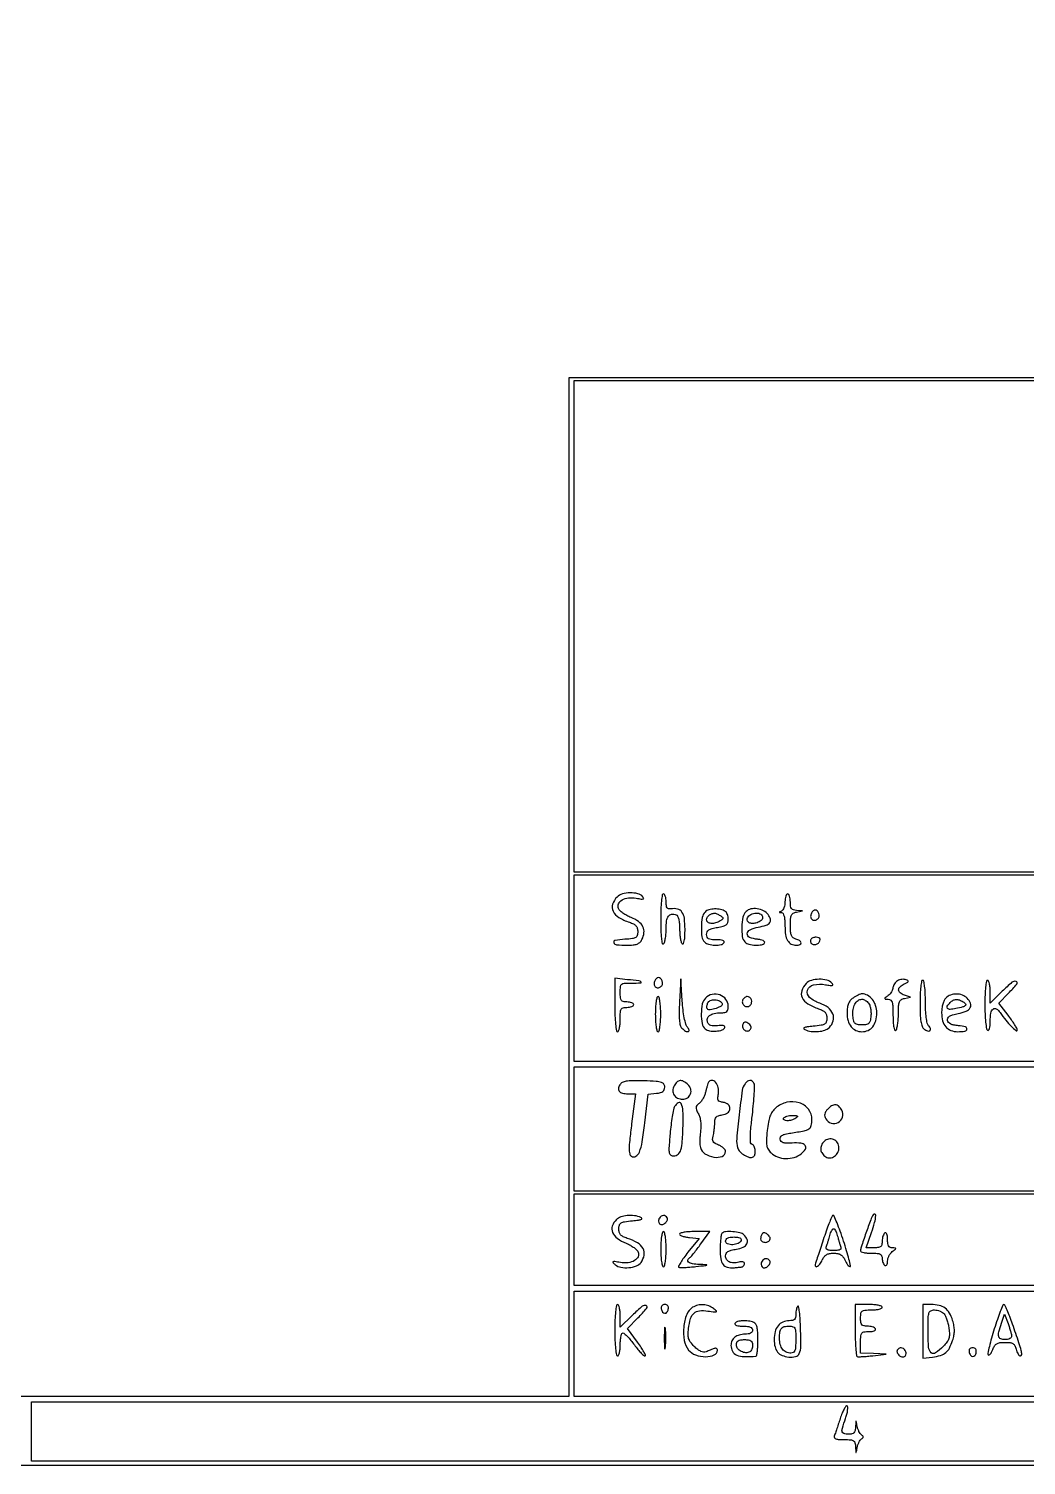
# Model space of a CAD drawing. Extents: x 117 to 3390, y 118 to 2363.
# Drawn here: x 1890 to 2259, y 118 to 649 of the extents above; entities that cross this region are included whole.
import ezdxf

# ---------------------------------------------------------------- set-up
doc = ezdxf.new("R2010")
doc.units = 0

msp = doc.modelspace()

# ---------------------------------------------------------------- linework, layer by layer
for points in [[(117.463346, 2361.750305, 0.090812), (117.267992, 2360.684755), (117.20352, 2031.426652, 0.000066), (117.180761, 1669.125388, 0.00004), (117.244614, 1239), (117.5, 117.5), (1754, 117.5), (3390.5, 117.5), (3390.5, 1240), (3390.5, 2362.5), (1754.218732, 2362.750305, 0.000029), (901.86696, 2362.831312, 0.000162), (445.294791, 2362.700308, 0.000003), (118.547025, 2362.498846, 0.311453)], [(2107.819786, 327.819786, 0.119288), (2106.205917, 325.175318, 0.194267), (2106.395727, 322.589118, 0.142987), (2108.503867, 320.285247, 0.058325), (2112.401969, 318.501432, -0.036534), (2113.916845, 317.88637, -0.097238), (2114.840054, 317.180773, -0.116172), (2115.333958, 316.261539, -0.065527), (2115.5, 315, -0.065722), (2115.315311, 313.60099, -0.196728), (2114.741967, 312.848365, -0.104658), (2113.536613, 312.445258, -0.012556), (2110.725465, 312.194207, 0.023607), (2107.123609, 311.792149, 0.471204), (2106.631078, 310.954862, 0.292874), (2107.674503, 310.158312, 0.020555), (2111.523833, 310, 0.021596), (2113.783406, 310.097639, 0.069037), (2115.250997, 310.432337, 0.099167), (2116.267865, 311.069533, 0.08066), (2117.049847, 312.093141, 0.098496), (2117.803531, 314.573112, 0.140164), (2117.39393, 316.826181, 0.121372), (2115.775089, 318.748494, 0.063844), (2113.020493, 320.259815, -0.028743), (2111.43254, 320.991476, -0.031315), (2109.985738, 321.882192, -0.032982), (2108.858497, 322.794484, -0.115017), (2108.336914, 323.564401, -0.199007), (2108.383478, 325.322929, -0.158177), (2109.665822, 326.746915, -0.107716), (2112.034556, 327.503932, -0.067629), (2114.951422, 327.386235, 0.009639), (2116.754887, 327.102398, 0.094063), (2117.522361, 327.14138, 0.442296), (2117.682384, 327.434568, 0.105868), (2117.357853, 327.970856, 0.142819), (2115.485594, 329.072716, 0.066109), (2112.655617, 329.403016, 0.065473), (2109.794722, 328.980589, 0.127698)], [(2124, 319.440983, 0.007326), (2124.059624, 315.371656, 0.020523), (2124.25999, 312.527894, 0.025246), (2124.560583, 310.687047, 0.51808), (2125, 310.5, 0.186036), (2125.389714, 311.01333, 0.025027), (2125.70625, 312.356472, 0.026114), (2125.926979, 314.055572, 0.019245), (2126, 315.952028, -0.030967), (2126.189657, 319.011292, -0.123219), (2126.862863, 320.751967, -0.21223), (2128.039313, 321.454463, -0.114415), (2129.75, 321.269359, -0.205634), (2130.272267, 320.791295, -0.048052), (2130.663228, 319.642071, -0.03802), (2130.918369, 318.018563, -0.019971), (2131, 315.975684, 0.019152), (2131.073016, 314.070161, 0.026015), (2131.29375, 312.363421, 0.024883), (2131.610238, 311.01411, 0.186383), (2132, 310.5, 0.454743), (2132.419157, 310.629664, 0.058639), (2132.734148, 311.647722, 0.033495), (2132.938704, 313.403918, 0.012248), (2133, 315.905799, 0.031047), (2132.747843, 319.962781, 0.121412), (2131.856372, 322.29021, 0.187453), (2130.237252, 323.380781, 0.095724), (2127.75, 323.458626, -0.097962), (2126.915301, 323.488455, -0.190408), (2126.376081, 323.863191, -0.118593), (2126.081835, 324.66662, -0.028754), (2126, 326.088484, 0.03261), (2125.927183, 327.203779, 0.050153), (2125.70625, 328.144742, 0.064756), (2125.384016, 328.794851, 0.250366), (2125, 329, 0.368822), (2124.57584, 328.637858, 0.013298), (2124.276153, 326.360246, 0.017551), (2124.066156, 323.327667, 0.00851)], [(2170, 326.083333, -0.039935), (2169.907737, 324.930008, -0.047701), (2169.632812, 323.875274, -0.054536), (2169.230111, 323.060995, -0.156004), (2168.75, 322.662281, 0.009076), (2168.090194, 322.382013, 0.295955), (2168, 322.242982, 0.382689), (2168.096611, 322.135242, 0.011437), (2168.75, 322.078947, -0.249859), (2169.29022, 321.745676, -0.069494), (2169.680784, 320.794372, -0.044864), (2169.925268, 319.290319, -0.01787), (2170, 317.2, 0.03483), (2170.231101, 313.886497, 0.09751), (2170.989998, 311.69714, 0.144132), (2172.308342, 310.453046, 0.118079), (2174.2, 310, 0.088591), (2175.524659, 310.236563, 0.338195), (2175.945813, 310.900741, 0.245131), (2175.434748, 311.70176, 0.066681), (2174, 312.289749, -0.101123), (2172.997214, 312.783258, -0.134455), (2172.389422, 313.59181, -0.077342), (2172.081864, 314.948633, -0.017134), (2172, 317.336829, -0.015633), (2172.07875, 319.854925, -0.091135), (2172.398283, 321.136784, -0.160166), (2173.065442, 321.862043, -0.079966), (2174.25, 322.294267), (2176.5, 322.727636), (2174.25, 322.863818, -0.06412), (2173.119913, 323.079417, -0.159299), (2172.448849, 323.571298, -0.124032), (2172.099403, 324.457687, -0.032192), (2172, 326, 0.031626), (2171.927234, 327.149251, 0.048861), (2171.70625, 328.11875, 0.06271), (2171.384262, 328.790443, 0.254951), (2171, 329, 0.250638), (2170.61597, 328.794591, 0.064635), (2170.29375, 328.143229, 0.050076), (2170.072814, 327.200605, 0.032551)], [(2140.440452, 322.297595, 0.152249), (2139.404157, 320.322613, 0.039866), (2139.037868, 316.721013, 0.039562), (2139.244657, 313.123638, 0.163662), (2140.2, 311.2, 0.136805), (2141.699036, 310.354646, 0.053592), (2144.072911, 310.033486, 0.053676), (2146.360109, 310.216529, 0.21056), (2147.5, 311, 0.336396), (2147.461947, 311.397523, 0.125298), (2146.961697, 311.723169, 0.059005), (2145.966307, 311.93521, 0.023007), (2144.559017, 312, -0.021829), (2142.700539, 312.081175, -0.10593), (2141.697521, 312.389658, -0.17759), (2141.18053, 312.991341, -0.089821), (2141, 313.988182, -0.109233), (2141.220588, 314.985849, -0.13948), (2141.8334, 315.695393, -0.084053), (2142.994243, 316.204819, -0.021819), (2145, 316.615991, 0.020512), (2147.133922, 317.047631, 0.099149), (2148.248565, 317.570007, 0.157307), (2148.809167, 318.350579, 0.07785), (2149, 319.568791, 0.041814), (2148.92181, 320.502135, 0.04382), (2148.689467, 321.394391, 0.047976), (2148.348811, 322.121375, 0.121376), (2147.942866, 322.535311, 0.08857), (2146.150955, 323.244579, 0.058038), (2143.932446, 323.431977, 0.059847), (2141.837882, 323.112787, 0.12937)], [(2146, 320.984687, -0.02521), (2146.814678, 320.389057, -0.226004), (2147, 320, -0.226004), (2146.814678, 319.610943, -0.02521), (2146, 319.015313, -0.072185), (2144.339795, 318.240237, -0.093461), (2142.671906, 318.0623, -0.136123), (2141.470171, 318.501896, -0.241945), (2141, 319.416667, -0.126425), (2141.221076, 320.27703, -0.094071), (2141.8483, 321.03603, -0.080389), (2142.81199, 321.603462, -0.061359), (2144, 321.90574, -0.120625), (2144.281131, 321.873693, -0.019498), (2144.79375, 321.66143, -0.020554), (2145.389047, 321.357033, -0.016783)], [(2155.577019, 322.434162, 0.145768), (2154.460906, 320.371077, 0.043241), (2154.026945, 316.771387, 0.042876), (2154.21434, 313.181334, 0.163316), (2155.2, 311.2, 0.136675), (2156.678274, 310.365857, 0.051448), (2159.05243, 310.033078, 0.051161), (2161.344407, 310.18406, 0.215551), (2162.459967, 310.935226, 0.337926), (2162.42246, 311.316008, 0.096506), (2161.910322, 311.688194, 0.056283), (2160.98712, 311.997801, 0.028731), (2159.777174, 312.185226, -0.069805), (2156.890932, 312.878151, -0.328609), (2156.037887, 314.236342, -0.272661), (2157.056702, 315.704779, -0.059223), (2160.112356, 316.695558, 0.027766), (2163.058645, 317.450247, 0.150013), (2164.402701, 318.37784, 0.249384), (2164.62673, 319.608189, 0.080847), (2163.761338, 321.311712, 0.115257), (2162.071316, 322.76411, 0.086245), (2159.724062, 323.511756, 0.089706), (2157.349383, 323.410444, 0.141898)], [(2161.569098, 320.888197, -0.123544), (2161.725209, 320.397018, -0.099558), (2161.649564, 319.846576, -0.089711), (2161.35273, 319.320824, -0.078477), (2160.878115, 318.903509, -0.074974), (2159.26924, 318.194768, -0.092786), (2157.639976, 318.063768, -0.13168), (2156.457928, 318.51771, -0.240026), (2156, 319.416667, -0.212004), (2156.632764, 320.841935, -0.119775), (2158.325428, 321.759492, -0.118017), (2160.26962, 321.804954, -0.204182)], [(2179.650663, 321.532025, 0.143266), (2179.553254, 320.344037, 0.195237), (2180.143494, 319.45945, 0.200375), (2181.168899, 319.250251, 0.14887), (2182.2, 319.8, 0.156338), (2182.667452, 320.708441, 0.128355), (2182.568647, 321.800279, 0.133921), (2181.957095, 322.671891, 0.174932), (2181.047972, 323, 0.143622), (2180.687668, 322.894325, 0.059939), (2180.29349, 322.568782, 0.052535), (2179.927926, 322.093619, 0.046129)], [(2179.542705, 312.069098, 0.108373), (2179.401101, 311.665803, 0.099685), (2179.434921, 311.22714, 0.095498), (2179.639411, 310.820631, 0.090427), (2179.983688, 310.510081, 0.142343), (2180.922836, 310.249368, 0.116119), (2181.93936, 310.501581, 0.11951), (2182.715504, 311.171804, 0.156409), (2183, 312.059017, 0.280205), (2182.598328, 312.719488, 0.119333), (2181.552855, 312.975841, 0.09745), (2180.337303, 312.740337, 0.159216)], [(2121.650663, 296.532025, 0.143266), (2121.553254, 295.344037, 0.195237), (2122.143494, 294.45945, 0.200375), (2123.168899, 294.250251, 0.14887), (2124.2, 294.8, 0.156338), (2124.667452, 295.708441, 0.128355), (2124.568647, 296.800279, 0.133921), (2123.957095, 297.671891, 0.174932), (2123.047972, 298, 0.143622), (2122.687668, 297.894325, 0.059939), (2122.29349, 297.568782, 0.052535), (2121.927926, 297.093619, 0.046129)], [(2107, 287.877163, 0.008177), (2107.065865, 283.8499, 0.01705), (2107.275311, 280.719291, 0.012679), (2107.574039, 278.365824, 0.370473), (2108, 278, 0.31052), (2108.388512, 278.267028, 0.036969), (2108.70625, 279.321875, 0.033738), (2108.927717, 280.775243, 0.020945), (2109, 282.5, -0.012699), (2109.068074, 285.179887, -0.114574), (2109.388889, 286.3, -0.210352), (2110.093239, 286.834383, -0.058662), (2111.5, 287, 0.038131), (2112.457356, 287.073116, 0.057076), (2113.265625, 287.29375, 0.074992), (2113.817169, 287.617064, 0.226478), (2114, 288, 0.226478), (2113.817169, 288.382936, 0.074992), (2113.265625, 288.70625, 0.057076), (2112.457356, 288.926884, 0.038131), (2111.5, 289, -0.050766), (2110.13778, 289.138668, -0.189121), (2109.428571, 289.6, -0.13443), (2109.084309, 290.534425, -0.021436), (2109, 292.5, -0.023149), (2109.101339, 294.687687, -0.197395), (2109.547619, 295.54, -0.16168), (2110.513735, 295.923723, -0.014373), (2113.166667, 296, 0.006742), (2116.624089, 296.046621, 0.681933), (2116.743474, 296.37692, 0.150347), (2115.877716, 296.765807, 0.004179), (2111.75, 297.244108), (2107, 297.754326)], [(2130.961295, 289.067087, 0.008664), (2130.808975, 284.987425, 0.027002), (2130.902409, 282.240409, 0.039925), (2131.217939, 280.377674, 0.135683), (2131.821429, 279.317087, 0.051432), (2133.143959, 278.245462, 0.186679), (2134.183703, 278.02483, 0.466615), (2134.495298, 278.547473, 0.089949), (2133.872445, 279.648105, -0.107672), (2133.291134, 280.765047, -0.01795), (2132.737558, 283.135093, -0.018389), (2132.270652, 286.0886, -0.013406), (2131.961295, 289.398105), (2131.422591, 297.5)], [(2177.819786, 295.819786, 0.119288), (2176.205917, 293.175318, 0.194267), (2176.395727, 290.589118, 0.142987), (2178.503867, 288.285247, 0.058325), (2182.401969, 286.501432, -0.036534), (2183.916845, 285.88637, -0.097238), (2184.840054, 285.180773, -0.116172), (2185.333958, 284.261539, -0.065527), (2185.5, 283, -0.070497), (2185.301916, 281.602078, -0.189432), (2184.7, 280.82, -0.098371), (2183.431746, 280.365214, -0.012133), (2180.5, 280, 0.0091), (2178.224474, 279.730537, 0.060003), (2177.117283, 279.440818, 0.415777), (2176.974633, 279.109838, 0.202984), (2177.331787, 278.75, 0.065691), (2179.737777, 278.116593, 0.054124), (2182.393536, 278.068552, 0.057257), (2184.798315, 278.567159, 0.117173), (2186.428571, 279.571429, 0.12886), (2187.854148, 282.009579, 0.164106), (2187.718191, 284.595381, 0.137052), (2185.957372, 286.91043, 0.081018), (2182.866918, 288.544808, -0.098668), (2179.143768, 290.683833, -0.295251), (2178.373631, 293.37793, -0.276028), (2180.534546, 295.33682, -0.093556), (2184.951422, 295.386235, 0.009639), (2186.754887, 295.102398, 0.094063), (2187.522361, 295.14138, 0.442296), (2187.682384, 295.434568, 0.105868), (2187.357853, 295.970856, 0.142819), (2185.485594, 297.072716, 0.066109), (2182.655617, 297.403016, 0.065473), (2179.794722, 296.980589, 0.127698)], [(2211.689601, 296.846168, 0.064301), (2211.043382, 296.366403, 0.054042), (2210.49632, 295.711292, 0.05628), (2210.124427, 294.988751, 0.090974), (2210, 294.310552, -0.088906), (2209.873566, 293.605113, -0.046396), (2209.485938, 292.797338, -0.044167), (2208.919543, 292.017924, -0.051244), (2208.25, 291.392046, 0.005777), (2207.13212, 290.522916, 0.22845), (2207, 290.24884, 0.395521), (2207.161439, 290.076683, 0.011517), (2208.25, 290.031803, -0.168708), (2209.137133, 289.705519, -0.152236), (2209.676481, 288.885762, -0.060708), (2209.938417, 287.247187, -0.009312), (2210, 283.940983, 0.012167), (2210.061269, 281.423493, 0.033287), (2210.26576, 279.656461, 0.058059), (2210.580588, 278.63054, 0.455789), (2211, 278.5, 0.193311), (2211.390786, 279.030037, 0.021995), (2211.70625, 280.514345, 0.02403), (2211.927086, 282.387015, 0.017335), (2212, 284.489466, -0.011257), (2212.069687, 287.584361, -0.081233), (2212.37532, 289.038724, -0.165281), (2213.041054, 289.834189, -0.088258), (2214.25, 290.3035), (2216.5, 290.746101), (2214.25, 291.489682, -0.084632), (2212.648638, 292.339806, -0.228429), (2212.086421, 293.46117, -0.217252), (2212.60383, 294.644289, -0.077901), (2214.184831, 295.66927, 0.016744), (2215.270636, 296.198047, 0.16785), (2215.610156, 296.561384, 0.364953), (2215.516768, 296.885005, 0.055954), (2214.874433, 297.217943, 0.076455), (2214.178731, 297.368989, 0.044377), (2213.322106, 297.345416, 0.043149), (2212.446478, 297.165681, 0.055434)], [(2220, 288.622445, 0.008932), (2220.073897, 284.48604, 0.03027), (2220.333232, 281.799935, 0.04769), (2220.790886, 280.023032, 0.133455), (2221.524166, 278.979944, 0.083483), (2222.751407, 278.267224, 0.255371), (2223.672458, 278.397479, 0.339885), (2223.885293, 279.151863, 0.101626), (2223.183333, 280.216667, -0.144089), (2222.691043, 281.119535, -0.020506), (2222.325855, 283.222033, -0.020479), (2222.079793, 285.948112, -0.012267), (2222, 289.2, 0.010961), (2221.931815, 292.309903, 0.02092), (2221.717949, 294.8, 0.017596), (2221.412274, 296.662185, 0.357373), (2221, 297, 0.361632), (2220.583411, 296.653364, 0.016), (2220.279842, 294.655611, 0.019686), (2220.067428, 291.987293, 0.010018)], [(2244, 288.059017, 0.010444), (2244.072505, 284.588117, 0.015617), (2244.29375, 281.5629, 0.010536), (2244.603669, 279.102561, 0.221217), (2245, 278.5, 0.36581), (2245.402047, 278.559861, 0.108957), (2245.726127, 279.14672, 0.052037), (2245.936204, 280.278585, 0.019886), (2246, 281.881966, -0.038078), (2246.229161, 284.886676, -0.17849), (2247.054752, 286.378347, -0.337173), (2248.245378, 286.45182, -0.09302), (2249.674937, 285.053706, 0.016926), (2251.790467, 282.240975, 0.023812), (2253.875146, 279.894203, 0.028921), (2255.510434, 278.403935, 0.621271), (2255.968399, 278.61431, 0.132526), (2255.811402, 279.269561, 0.012976), (2254.989593, 280.689587, 0.015701), (2253.894872, 282.353292, 0.01181), (2252.591919, 284.11431), (2249.183838, 288.5), (2252.776942, 292.231644, 0.017742), (2255.838603, 295.645885, 0.53073), (2255.568728, 296.583239, 0.262964), (2254.054193, 296.27674, 0.015517), (2250.479035, 292.979424), (2246, 288.583584), (2246, 292.791792, 0.022416), (2245.927659, 294.404612, 0.03593), (2245.70625, 295.763839, 0.040786), (2245.387712, 296.741964, 0.302348), (2245, 297, 0.365288), (2244.579612, 296.645582, 0.014626), (2244.277961, 294.514754, 0.018609), (2244.06678, 291.672677, 0.009239)], [(2122, 284.5, 0.013867), (2122.070361, 281.963427, 0.024301), (2122.288462, 279.875, 0.022017), (2122.599474, 278.314102, 0.345347), (2123, 278, 0.345347), (2123.400526, 278.314102, 0.022017), (2123.711538, 279.875, 0.024301), (2123.929639, 281.963427, 0.013867), (2124, 284.5, 0.013867), (2123.929639, 287.036573, 0.024301), (2123.711538, 289.125, 0.022017), (2123.400526, 290.685898, 0.345347), (2123, 291, 0.345347), (2122.599474, 290.685898, 0.022017), (2122.288462, 289.125, 0.024301), (2122.070361, 287.036573, 0.013867)], [(2140.571429, 290.428571, 0.146969), (2139.405017, 288.260346, 0.047563), (2139.012949, 284.597961, 0.047179), (2139.312432, 280.984774, 0.177089), (2140.439528, 279.050187, 0.134593), (2142.083312, 278.305948, 0.057693), (2144.511362, 278.203155, 0.059075), (2146.747223, 278.635386, 0.240813), (2147.6998, 279.580758, 0.270805), (2147.611771, 279.989044, 0.149643), (2147.1579, 280.256462, 0.070465), (2146.28758, 280.339091, 0.024927), (2145.03844, 280.21895, -0.032489), (2143.580493, 280.100929, -0.087419), (2142.557182, 280.264575, -0.120726), (2141.848752, 280.72192, -0.098022), (2141.365803, 281.489116, -0.162997), (2141.305357, 282.885675, -0.169012), (2142.100955, 284.012545, -0.107751), (2143.794353, 284.741524, -0.0466), (2146.25, 284.984687, 0.03684), (2147.681565, 285.098326, 0.146276), (2148.469521, 285.472512, 0.162341), (2148.876634, 286.191736, 0.048339), (2149, 287.464816, 0.165078), (2148.150407, 289.968, 0.14558), (2145.910495, 291.591763, 0.137981), (2143.048413, 291.774895, 0.144765)], [(2146.715226, 288.369339, -0.353044), (2146.388176, 287.503104, -0.046534), (2144.479424, 286.609112, -0.044954), (2142.35839, 286.055822, -0.24226), (2141.258463, 286.408204, -0.162567), (2141.106237, 286.713085, -0.048613), (2141.083276, 287.239138, -0.043085), (2141.17228, 287.872334, -0.035175), (2141.371991, 288.527009, -0.208822), (2142.331544, 289.500604, -0.10297), (2144.075852, 289.810302, -0.102619), (2145.803461, 289.398459, -0.206485)], [(2154.446149, 289.912868, 0.190717), (2154.236038, 288.735958, 0.171854), (2154.875747, 287.67027, 0.175934), (2156.03005, 287.260019, 0.197141), (2157.112868, 287.712868, 0.144911), (2157.633646, 288.671654, 0.134859), (2157.568376, 289.789156, 0.143758), (2156.952416, 290.666716, 0.169916), (2156, 291, 0.100929), (2155.613314, 290.921141, 0.052079), (2155.179745, 290.680655, 0.048757), (2154.768565, 290.328718, 0.053016)], [(2195.222506, 290.443296, 0.063588), (2194.176206, 289.491726, 0.079462), (2193.494017, 288.371979, 0.066404), (2193.118802, 286.938321, 0.030851), (2193, 285.014725, 0.061626), (2193.364461, 282.068932, 0.105073), (2194.451195, 279.850861, 0.122732), (2196.2036, 278.486297, 0.104721), (2198.5, 278, 0.104721), (2200.7964, 278.486297, 0.122732), (2202.548805, 279.850861, 0.105073), (2203.635539, 282.068932, 0.061626), (2204, 285.014725, 0.079427), (2203.579124, 287.647444, 0.087711), (2202.361557, 289.919095, 0.097711), (2200.570186, 291.455715, 0.129261), (2198.5, 292, 0.089205), (2197.950882, 291.901246, 0.02189), (2197.102054, 291.542718, 0.021722), (2196.1508, 291.039161, 0.020182)], [(2200.945786, 288.565324, -0.092336), (2201.381481, 287.783794, -0.03571), (2201.69322, 286.578208, -0.033843), (2201.852165, 285.189863, -0.035521), (2201.818231, 283.815324, -0.027185), (2201.53579, 281.94717, -0.14639), (2201.052843, 281.052796, -0.162186), (2200.186218, 280.619766, -0.035469), (2198.5, 280.5, -0.035469), (2196.813782, 280.619766, -0.162186), (2195.947157, 281.052796, -0.14639), (2195.46421, 281.94717, -0.027185), (2195.181769, 283.815324, -0.060398), (2195.241242, 286.198112, -0.086927), (2195.901519, 288.197114, -0.110705), (2197.045512, 289.52015, -0.160695), (2198.5, 290, -0.089814), (2199.066601, 289.897395, -0.043078), (2199.736183, 289.578564, -0.040852), (2200.397446, 289.114265, -0.046096)], [(2229.571429, 290.428571, 0.088499), (2228.957738, 289.54838, 0.037655), (2228.453704, 288.19721, 0.035206), (2228.113991, 286.61416, 0.035266), (2228, 285, 0.062792), (2228.381972, 281.970415, 0.115208), (2229.525217, 279.775746, 0.128098), (2231.422581, 278.459951, 0.08811), (2234.012412, 278, 0.036693), (2236.639389, 278.193043, 0.337714), (2237.387739, 278.960623, 0.380803), (2236.82006, 279.779176, 0.038546), (2234.279254, 280.188387, -0.02776), (2232.574138, 280.425431, -0.065163), (2231.357287, 280.833795, -0.094905), (2230.578823, 281.417234, -0.138685), (2230.1986, 282.179341, -0.157593), (2230.304569, 283.019602, -0.142683), (2230.884365, 283.678641, -0.074105), (2232.088926, 284.21351, -0.018678), (2234.182378, 284.709405, 0.049597), (2237.10509, 285.595455, 0.164123), (2238.598143, 286.90183, 0.232586), (2238.711169, 288.523319, 0.099816), (2237.47852, 290.378622, 0.105494), (2235.707333, 291.526903, 0.089906), (2233.515278, 291.938591, 0.090382), (2231.328412, 291.554284, 0.108211)], [(2235.97104, 289.03906, -0.075309), (2236.867079, 288.262242, -0.403355), (2236.831553, 287.67652, -0.122765), (2235.891418, 287.163998, -0.010941), (2233.25, 286.53736, -0.033957), (2231.133417, 286.232267, -0.231491), (2230.181215, 286.612254, -0.338153), (2230.111154, 287.444666, -0.054354), (2231.2, 288.8, -0.069678), (2232.280421, 289.614995, -0.114768), (2233.375364, 289.928193, -0.103923), (2234.573556, 289.738469, -0.049985)], [(2154.47616, 280.961426, 0.188412), (2154.26119, 279.787515, 0.162562), (2154.880583, 278.689607, 0.175071), (2155.994999, 278.233843, 0.209743), (2157.042382, 278.642382, 0.089272), (2157.41875, 279.183961, 0.153701), (2157.486198, 279.724047, 0.125124), (2157.229301, 280.284595, 0.049888), (2156.631409, 280.89094, 0.037369), (2155.899749, 281.411096, 0.128354), (2155.3455, 281.575288, 0.177337), (2154.888736, 281.424766, 0.087186)], [(2109.068949, 258.583078, 0.110062), (2108.352138, 257.184028, 0.233806), (2108.593756, 256.02265, 0.168983), (2109.800174, 255.246793, 0.059247), (2111.875601, 255), (2114.633167, 255), (2113.22313, 243.866774, 0.004232), (2112.507127, 237.802008, 0.025877), (2112.326569, 234.654797, 0.053294), (2112.512344, 232.820282, 0.205221), (2113.156547, 231.902938, 0.279903), (2114.78931, 231.890032, 0.163818), (2116.103722, 233.425107, 0.056215), (2117.153489, 237.202761, 0.011017), (2118.115999, 244.199632), (2119.348355, 254.899264), (2122.424177, 255.199632, 0.033074), (2123.913, 255.4452, 0.103506), (2124.827976, 255.871346, 0.143759), (2125.325743, 256.535608, 0.08962), (2125.5, 257.5, 0.154994), (2125.157461, 258.57846, 0.167273), (2124.264471, 259.221703, 0.057491), (2122.362285, 259.563726, 0.006245), (2117.905039, 259.789273, 0.009546), (2114.10261, 259.861443, 0.033902), (2111.671491, 259.696136, 0.055515), (2110.067012, 259.292276, 0.130882)], [(2128.96579, 257.936078, 0.11756), (2128.500292, 256.167389, 0.147862), (2128.95051, 254.542466, 0.143839), (2130.24013, 253.408665, 0.1093), (2132.087261, 253, 0.145873), (2133.880721, 253.534609, 0.157964), (2135.021392, 254.950805, 0.157441), (2135.116835, 256.77067, 0.144828), (2134.139081, 258.374133, 0.049927), (2132.483589, 259.595926, 0.15638), (2131.151928, 259.901794, 0.180244), (2130.011088, 259.363126, 0.070518)], [(2141.697275, 259.25, 0.04641), (2141.493568, 258.792006, 0.007404), (2141.193152, 257.857206, 0.008144), (2140.872559, 256.741684, 0.007055), (2140.571963, 255.561766, -0.038392), (2140.180367, 254.348018, -0.03213), (2139.58778, 253.130834, -0.033325), (2138.896695, 252.085015, -0.072342), (2138.210929, 251.412284, 0.051278), (2137.369283, 250.653243, 0.165545), (2137.075604, 249.970791, 0.121024), (2137.21585, 249.115963, 0.02198), (2137.916371, 247.656263, -0.056036), (2138.445227, 246.33003, -0.036102), (2138.766719, 244.704993, -0.03354), (2138.867754, 242.905503, -0.030601), (2138.733782, 241.05186, 0.015886), (2138.56137, 239.360132, 0.015158), (2138.493193, 237.634196, 0.015293), (2138.525895, 236.107566, 0.050988), (2138.67939, 235.118014, 0.190512), (2140.359612, 232.824595, 0.100265), (2143.713978, 231.553828, 0.128315), (2146.771216, 231.838867, 0.315536), (2148, 233.592139, 0.14574), (2147.812328, 234.222323, 0.059674), (2147.232733, 234.913115, 0.052189), (2146.387306, 235.554769, 0.045434), (2145.388029, 236.042571, -0.037752), (2144.100949, 236.6466, -0.125253), (2143.430515, 237.288249, -0.146869), (2143.20675, 238.108007, -0.059245), (2143.374374, 239.267821, 0.022597), (2143.604959, 240.315191, 0.011915), (2143.800946, 241.632598, 0.011832), (2143.937751, 242.993451, 0.017862), (2143.986345, 244.183578, -0.044869), (2144.118526, 245.574206, -0.140914), (2144.534584, 246.404697, -0.137186), (2145.336073, 246.900197, -0.041645), (2146.75, 247.183578, 0.127193), (2148.753499, 247.955104, 0.219983), (2149.619054, 249.476999, 0.242277), (2148.989126, 251.003605, 0.141806), (2147.141747, 251.833737, -0.046383), (2145.910391, 252.126321, -0.181537), (2145.315428, 252.612531, -0.152175), (2145.128891, 253.429592, -0.029963), (2145.337581, 254.937903, 0.10546), (2145.30752, 257.296017, 0.120131), (2144.302924, 259.313482, 0.220605), (2142.912127, 259.960476, 0.271571)], [(2155.243761, 258.75, 0.134622), (2154.198738, 256.330109, 0.006081), (2153.033219, 247.264196, 0.007359), (2152.125411, 238.304797, 0.098717), (2152.488006, 235.03779, 0.117706), (2153.38914, 233.540131, 0.066774), (2155.067793, 232.233417, 0.070229), (2156.903169, 231.483539, 0.197456), (2158.25, 231.67643, 0.207928), (2158.873337, 232.533807, 0.077758), (2158.969641, 234.050313, 0.078171), (2158.598783, 235.5161, 0.214505), (2157.831532, 236.222823, -0.288251), (2157.300959, 236.868621, -0.033727), (2157.185746, 238.817626, -0.022267), (2157.352489, 241.966026, -0.005131), (2157.924007, 247.25202, 0.006702), (2158.359847, 251.405186, 0.009772), (2158.623172, 255.075967, 0.005743), (2158.747876, 258.147049, 0.146707), (2158.533458, 258.945864, 0.096484), (2157.828078, 259.709217, 0.174733), (2157.022176, 259.946644, 0.147166), (2156.147224, 259.625571, 0.062975)], [(2129.156662, 250.292726, 0.071546), (2128.735521, 249.133787, 0.009654), (2128.254486, 246.582995, 0.010974), (2127.806464, 243.517859, 0.009046), (2127.459832, 240.231961, 0.004029), (2127.044455, 234.981777, 0.059672), (2127.133487, 233.140239, 0.2201), (2127.697348, 232.317462, 0.134987), (2128.851822, 232, 0.188101), (2130.430965, 232.615867, 0.137304), (2131.43184, 234.233128, 0.054576), (2131.99388, 237.46404, 0.008668), (2132.289019, 243.895983, 0.019595), (2132.237099, 248.763842, 0.101726), (2131.568872, 251.352695, 0.437798), (2130.481803, 251.677228, 0.136894)], [(2166.592174, 249.75, 0.056965), (2165.322287, 248.325296, 0.063215), (2164.458458, 246.697708, 0.047119), (2163.865951, 244.535876, 0.016844), (2163.420372, 241.366038, 0.011216), (2163.125403, 237.843255, 0.05924), (2163.236088, 235.911527, 0.095783), (2163.772197, 234.515095, 0.057025), (2164.883962, 233.116038, 0.110055), (2167.24235, 231.617099, 0.080686), (2170.298836, 231.042203, 0.079044), (2173.441675, 231.462251, 0.097819), (2176.048325, 232.838048, 0.084565), (2177.548289, 234.543397, 0.324753), (2177.44805, 235.87144, 0.193774), (2175.875962, 236.69918, 0.041182), (2172.721726, 236.760758, -0.018438), (2170.642983, 236.706854, -0.072569), (2169.38046, 236.905203, -0.131585), (2168.632295, 237.376752, -0.136515), (2168.232772, 238.152874, -0.159197), (2168.32496, 238.974716, -0.154488), (2168.884985, 239.595484, -0.076321), (2170.076203, 240.068368, -0.017777), (2172.195381, 240.475925, 0.008873), (2177.055506, 241.321175, 0.09604), (2178.896128, 242.059397, 0.194098), (2179.738007, 243.25261, 0.057819), (2180, 245.510684, 0.169305), (2178.679343, 249.299128, 0.149526), (2175.222299, 251.679923, 0.133346), (2170.692082, 251.866256, 0.126915)], [(2185.725679, 249.249373, 0.046794), (2185.042943, 248.336291, 0.0946), (2184.727904, 247.499033, 0.104459), (2184.758864, 246.660729, 0.066379), (2185.120382, 245.749373, 0.195138), (2187.136893, 244.134783, 0.198542), (2189.689755, 244.396755, 0.200244), (2191.297621, 246.379826, 0.196841), (2191.03421, 248.936078, 0.082721), (2189.93224, 250.366368, 0.174314), (2188.660955, 250.910026, 0.158867), (2187.247831, 250.539923, 0.066091)], [(2174, 246, -0.073095), (2172.435656, 245.286715, -0.070585), (2170.713117, 245.042327, -0.138708), (2169.656293, 245.341259, -0.414875), (2169.5, 246, -0.139745), (2169.920917, 246.383973, -0.043178), (2170.726963, 246.701752, -0.039395), (2171.733623, 246.916823, -0.03437), (2172.809017, 246.984687, -0.01112), (2174.185704, 246.946227, -0.161557), (2174.633758, 246.772178, -0.457374), (2174.639947, 246.490841, -0.040301)], [(2184.519497, 237.37664, 0.091126), (2183.49828, 235.895552, 0.134462), (2183.256521, 234.34401, 0.134288), (2183.839058, 232.884354, 0.090778), (2185.166177, 231.665172, 0.16108), (2186.735583, 231.276857, 0.135617), (2188.353331, 231.860881, 0.121952), (2189.563999, 233.263577, 0.117878), (2190, 235.087261, 0.15016), (2189.45639, 236.856547, 0.145747), (2188.007747, 238.04041, 0.14619), (2186.151024, 238.236788, 0.15125)], [(2107.571429, 208.428571, 0.113363), (2106.082548, 206.051845, 0.185162), (2106.158393, 203.704823, 0.139105), (2107.903763, 201.523897, 0.056286), (2111.264058, 199.657543, -0.029197), (2112.752393, 198.933238, -0.031153), (2114.112898, 198.054315, -0.032798), (2115.175748, 197.156477, -0.109783), (2115.676538, 196.400545, -0.203747), (2115.615166, 194.676557, -0.153035), (2114.319183, 193.260889, -0.104494), (2111.950068, 192.482197, -0.067217), (2109.048578, 192.554471, 0.005237), (2106.951077, 192.86861, 0.137211), (2106.391508, 192.792875, 0.530219), (2106.338211, 192.513476, 0.024971), (2107.183871, 191.750109, 0.127786), (2109.286865, 190.785193, 0.0665), (2112.189793, 190.659786, 0.067325), (2114.971718, 191.293801, 0.146255), (2116.700738, 192.605413, 0.11159), (2117.867121, 195.295562, 0.178812), (2117.4558, 197.735142, 0.132855), (2115.361133, 199.831143, 0.052274), (2111.598031, 201.498568, -0.036534), (2110.083155, 202.11363, -0.097238), (2109.159946, 202.819227, -0.116172), (2108.666042, 203.738461, -0.065527), (2108.5, 205, -0.070497), (2108.698084, 206.397922, -0.189432), (2109.3, 207.18, -0.098371), (2110.568254, 207.634786, -0.012133), (2113.5, 208, 0.0091), (2115.775526, 208.269463, 0.060003), (2116.882717, 208.559182, 0.415777), (2117.025367, 208.890162, 0.202984), (2116.668213, 209.25, 0.065691), (2114.262223, 209.883407, 0.054124), (2111.606464, 209.931448, 0.057257), (2109.201685, 209.432841, 0.117173)], [(2123.5, 209, 0.13346), (2123.154279, 207.833908, 0.214143), (2123.550663, 206.893865, 0.223986), (2124.496301, 206.591846, 0.14122), (2125.578017, 207.064749, 0.054071), (2126.072804, 207.574976, 0.06707), (2126.405763, 208.145782, 0.080573), (2126.534458, 208.687312, 0.157815), (2126.429973, 209.113307, 0.117694), (2125.787389, 209.752703, 0.147878), (2124.978383, 209.963569, 0.141453), (2124.161057, 209.692994, 0.104499)], [(2184.435467, 201.75, -0.000474), (2183.356708, 198.498888, -0.000637), (2182.373044, 195.55625, -0.000434), (2181.542333, 193.088761, -0.006811), (2181.246356, 192.25, 0.168105), (2181.227306, 191.285975, 0.455566), (2181.778768, 191.051186, 0.115646), (2182.88248, 191.948662, 0.057638), (2183.818046, 193.5, -0.054892), (2184.526515, 194.689443, -0.096577), (2185.375184, 195.451017, -0.090836), (2186.48581, 195.866058, -0.044143), (2188, 196, -0.044143), (2189.51419, 195.866058, -0.090836), (2190.624816, 195.451017, -0.096577), (2191.473485, 194.689443, -0.054892), (2192.181954, 193.5, 0.023205), (2192.673028, 192.542588, 0.031747), (2193.206948, 191.734375, 0.032843), (2193.711754, 191.150547, 0.20068), (2194.071742, 191, 0.481197), (2194.284934, 191.266998, 0.005539), (2193.682719, 193.790625, 0.011528), (2192.83954, 196.856531, 0.006691), (2191.693217, 200.5, 0.006223), (2190.443147, 204.141897, 0.010014), (2189.277607, 207.209375, 0.004152), (2188.224383, 209.761108, 0.301422), (2187.864112, 210, 0.297155), (2187.506259, 209.766726, 0.005385), (2186.568252, 207.576562, 0.011452), (2185.532001, 204.912567, 0.00716)], [(2202.635698, 210.219564, 0.050883), (2201.753233, 208.40153, 0.004151), (2199.97757, 203.412201, 0.003052), (2198.231887, 198.273965, 0.080525), (2198, 196.84345, 0.316597), (2198.230988, 196.515217, 0.034145), (2199.175, 196.247763, 0.032105), (2200.466817, 196.060932, 0.019863), (2202, 196, -0.017619), (2204.125666, 195.925073, -0.095616), (2205.234797, 195.628689, -0.180092), (2205.798103, 195.039162, -0.101924), (2206, 194.059017, 0.046881), (2206.074077, 193.270704, 0.046318), (2206.29375, 192.50665, 0.050262), (2206.616444, 191.876024, 0.111412), (2207, 191.5, 0.219814), (2207.378284, 191.454069, 0.175474), (2207.706571, 191.7085, 0.096962), (2207.9288, 192.28021, 0.044383), (2208, 193.08074, -0.06822), (2208.128763, 194.020078, -0.047059), (2208.514062, 195.023854, -0.047065), (2209.080175, 195.93771, -0.068309), (2209.75, 196.607954, 0.005777), (2210.86788, 197.477084, 0.22845), (2211, 197.75116, 0.395521), (2210.838561, 197.923317, 0.011517), (2209.75, 197.968197, -0.111692), (2208.940936, 198.166731, -0.149221), (2208.395619, 198.684356, -0.098045), (2208.090373, 199.606315, -0.031075), (2208, 201.059017, 0.027979), (2207.933656, 202.243706, 0.069343), (2207.718784, 203.083987, 0.145541), (2207.391769, 203.490145, 0.297719), (2207, 203.5, 0.130646), (2206.615492, 203.093337, 0.045439), (2206.29375, 202.346475, 0.041396), (2206.073842, 201.42066, 0.037634), (2206, 200.440983, -0.050192), (2205.871436, 199.163498, -0.171218), (2205.448263, 198.457134, -0.142607), (2204.619232, 198.098193, -0.031333), (2203.053861, 198), (2200.107723, 198), (2202.069683, 203.702536, 0.0164), (2203.185505, 207.328076, 0.044814), (2203.655216, 209.966181, 0.373034), (2203.277851, 210.486522, 0.322112)], [(2124, 197.5, 0.013867), (2124.070361, 194.963427, 0.024301), (2124.288462, 192.875, 0.022017), (2124.599474, 191.314102, 0.345347), (2125, 191, 0.345347), (2125.400526, 191.314102, 0.022017), (2125.711538, 192.875, 0.024301), (2125.929639, 194.963427, 0.013867), (2126, 197.5, 0.013867), (2125.929639, 200.036573, 0.024301), (2125.711538, 202.125, 0.022017), (2125.400526, 203.685898, 0.345347), (2125, 204, 0.345347), (2124.599474, 203.685898, 0.022017), (2124.288462, 202.125, 0.024301), (2124.070361, 200.036573, 0.013867)], [(2131, 203.060365, 0.272826), (2131.225935, 202.677122, 0.042924), (2132.058767, 202.305578, 0.037612), (2133.223293, 201.997486, 0.024393), (2134.604314, 201.810365), (2138.208627, 201.5), (2134.078794, 196.324789, 0.011667), (2132.550527, 194.315238, 0.02022), (2131.389909, 192.568331, 0.016026), (2130.598425, 191.166331, 0.43275), (2130.724481, 190.804165, 0.108701), (2131.264255, 190.693361, 0.006918), (2132.887816, 190.738708, 0.009888), (2134.836708, 190.858783, 0.007181), (2137, 191.06638, 0.000623), (2140.713067, 191.481272, 0.110431), (2141.084244, 191.609444, 0.738817), (2141.055096, 191.721591, 0.001394), (2138.25, 191.837003, -0.031711), (2135.769836, 192.090197, -0.116047), (2134.322082, 192.695818, -0.332965), (2134.074018, 193.495761, -0.170392), (2134.771403, 194.358719, 0.079852), (2135.218489, 194.745294, 0.005488), (2136.282859, 196.041466, 0.007718), (2137.516856, 197.627841, 0.005717), (2138.833538, 199.417736), (2142.124271, 204), (2136.562136, 204, 0.015884), (2134.429891, 203.932245, 0.025962), (2132.633877, 203.723982, 0.02388), (2131.282312, 203.428685, 0.33916)], [(2146.666667, 203.333333, 0.157086), (2146.404348, 202.821713, 0.012711), (2146.195833, 201.306169, 0.016142), (2146.048573, 199.446526, 0.011686), (2146, 197.368517, 0.036025), (2146.251159, 193.887183, 0.123841), (2147.10685, 191.808244, 0.173366), (2148.647591, 190.775328, 0.088622), (2151, 190.609248, -0.000971), (2151.665391, 190.67894, -0.000651), (2152.426562, 190.756169, -0.000655), (2153.164073, 190.829052, -0.001293), (2153.75, 190.88465, 0.085683), (2154.227402, 191.013168, 0.086268), (2154.632812, 191.294126, 0.090624), (2154.904745, 191.68163, 0.108206), (2155, 192.116631, 0.200004), (2154.8361, 192.509983, 0.129832), (2154.403373, 192.759461, 0.085217), (2153.731325, 192.823318, 0.045153), (2152.903548, 192.685028, -0.061138), (2150.92866, 192.419495, -0.114443), (2149.362401, 192.763769, -0.149143), (2148.368797, 193.671681, -0.134382), (2148, 195.019091, -0.13383), (2148.239327, 195.897224, -0.121462), (2148.897576, 196.570792, -0.073961), (2150.090742, 197.085845, -0.023125), (2152, 197.5, 0.059413), (2154.554665, 198.251379, 0.171663), (2155.891246, 199.483495, 0.222306), (2155.967148, 201.046159, 0.099434), (2154.8, 202.8, 0.14417), (2153.350593, 203.589992, 0.036813), (2150.674453, 203.964586, 0.035731), (2148.003512, 203.94869, 0.178876)], [(2161.657991, 203.324657, 0.078717), (2161.405531, 202.977153, 0.038029), (2161.193285, 202.468285, 0.036499), (2161.048512, 201.892106, 0.043328), (2161, 201.333333, 0.219347), (2161.393371, 200.479791, 0.145412), (2162.395446, 200.034348, 0.126874), (2163.58632, 200.181462, 0.16187), (2164.429973, 200.886693, 0.262915), (2164.465807, 201.796164, 0.093927), (2163.638311, 202.857731, 0.097507), (2162.50178, 203.519034, 0.287006)], [(2189.387327, 202.592901, 0.006968), (2189.663327, 201.55473, 0.005302), (2189.993559, 200.424972, 0.005362), (2190.325857, 199.372073, 0.012494), (2190.602724, 198.592901, -0.106129), (2190.723876, 197.817241, -0.246059), (2190.430254, 197.326358, -0.117922), (2189.626121, 197.064824, -0.019924), (2188, 197, -0.019924), (2186.373879, 197.064824, -0.117922), (2185.569746, 197.326358, -0.246059), (2185.276124, 197.817241, -0.106129), (2185.397276, 198.592901, 0.012494), (2185.674143, 199.372073, 0.005362), (2186.006441, 200.424972, 0.005302), (2186.336673, 201.55473, 0.006968), (2186.612673, 202.592901, -0.028758), (2186.901266, 203.51472, -0.040508), (2187.269409, 204.292915, -0.046351), (2187.658142, 204.842662, -0.219077), (2188, 205, -0.219077), (2188.341858, 204.842662, -0.046351), (2188.730591, 204.292915, -0.040508), (2189.098734, 203.51472, -0.028758)], [(2153.756214, 200.75, -0.217054), (2152.724191, 199.630465, -0.086126), (2150.639141, 199.149422, -0.09944), (2148.709897, 199.427816, -0.317368), (2148, 200.433578, -0.14124), (2148.20029, 201.128473, -0.135698), (2148.742098, 201.622993, -0.086351), (2149.68406, 201.912081, -0.031385), (2151.083333, 202, -0.027614), (2152.405844, 201.926905, -0.081936), (2153.277648, 201.681929, -0.158998), (2153.706976, 201.279719, -0.207898)], [(2161.5, 193, 0.13346), (2161.154279, 191.833908, 0.214143), (2161.550663, 190.893865, 0.223986), (2162.496301, 190.591846, 0.14122), (2163.578017, 191.064749, 0.054071), (2164.072804, 191.574976, 0.06707), (2164.405763, 192.145782, 0.080573), (2164.534458, 192.687312, 0.157815), (2164.429973, 193.113307, 0.117694), (2163.787389, 193.752703, 0.147878), (2162.978383, 193.963569, 0.141453), (2162.161057, 193.692994, 0.104499)], [(2107, 167.5, 0.008575), (2107.066212, 163.639392, 0.017647), (2107.276316, 160.625, 0.013417), (2107.576184, 158.361438, 0.368504), (2108, 158, 0.293924), (2108.38696, 158.248983, 0.044731), (2108.70625, 159.157664, 0.038191), (2108.927595, 160.43068, 0.023957), (2109, 161.940983, -0.020132), (2109.062346, 163.488758, -0.027047), (2109.250638, 164.879205, -0.026388), (2109.521099, 165.977534, -0.182748), (2109.853237, 166.409295, -0.314874), (2110.35566, 166.380869, -0.025919), (2111.398449, 165.469155, -0.027345), (2112.623778, 164.142887, -0.017097), (2113.915372, 162.468312, 0.014062), (2115.21908, 160.756652, 0.0198), (2116.482173, 159.312567, 0.016439), (2117.58829, 158.219014, 0.188903), (2118.147304, 158, 0.531273), (2118.338472, 158.283003, 0.02663), (2117.776812, 159.488976, 0.023687), (2116.804898, 161.12343, 0.012349), (2115.449456, 163.068855), (2111.728574, 168.13771), (2115.54931, 172.050498, 0.015854), (2118.793217, 175.590416, 0.501414), (2118.571895, 176.582608, 0.292901), (2117.139415, 176.368902, 0.014518), (2113.479035, 172.979424), (2109, 168.583584), (2109, 172.791792, 0.022416), (2108.927659, 174.404612, 0.03593), (2108.70625, 175.763839, 0.040786), (2108.387712, 176.741964, 0.302348), (2108, 177, 0.368504), (2107.576184, 176.638562, 0.013417), (2107.276316, 174.375, 0.017647), (2107.066212, 171.360608, 0.008575)], [(2124.176676, 175.447179, 0.095633), (2124.687524, 174.225204, 0.231347), (2125.510529, 173.743606, 0.259838), (2126.318179, 174.117618, 0.110048), (2126.809629, 175.25, 0.075042), (2126.839187, 175.980358, 0.134068), (2126.620099, 176.535476, 0.143006), (2126.162207, 176.879439, 0.090288), (2125.5, 177, 0.089125), (2124.869802, 176.886768, 0.128059), (2124.407325, 176.563333, 0.131707), (2124.169492, 176.063175, 0.097115)], [(2135.825006, 175.961877, 0.171076), (2133.607171, 173.348716, 0.067673), (2132.518984, 168.695676, 0.066009), (2132.703771, 163.734612, 0.128249), (2134.324375, 160.145824, 0.140168), (2136.901245, 158.333245, 0.082317), (2140.643161, 157.690071, 0.1011), (2143.828822, 158.32112, 0.302153), (2145, 160.082238, 0.124732), (2144.901115, 160.472459, 0.154602), (2144.632812, 160.731407, 0.132066), (2144.227528, 160.812833, 0.081119), (2143.75, 160.702923, -0.000571), (2143.150643, 160.458677, -0.000259), (2142.366188, 160.14052, -0.000257), (2141.538821, 159.805952, -0.000353), (2140.79447, 159.50601, -0.12179), (2139.87869, 159.376991, -0.080897), (2138.849731, 159.654981, -0.060236), (2137.700634, 160.352616, -0.029868), (2136.422997, 161.486094, -0.032482), (2135.037087, 163.064798, -0.086221), (2134.341672, 164.389221, -0.082915), (2134.119233, 165.901578, -0.028486), (2134.288631, 168.115237, -0.038599), (2135.073505, 171.788747, -0.137775), (2136.340999, 173.803797, -0.162197), (2138.335912, 174.680102, -0.059587), (2141.451743, 174.596792, 0.00376), (2143.998367, 174.242475, 0.134853), (2144.58229, 174.323193, 0.548181), (2144.629396, 174.610608, 0.018217), (2143.55887, 175.501244, 0.075631), (2141.782661, 176.486694, 0.074151), (2139.781589, 176.908022, 0.073733), (2137.734623, 176.728021, 0.073448)], [(2174.75, 176.421093, 0.104422), (2174.460887, 175.974342, 0.03201), (2174.220313, 175.202863, 0.030483), (2174.055264, 174.281919, 0.029105), (2174, 173.333333, -0.053014), (2173.878068, 172.186576, -0.149483), (2173.489796, 171.490196, -0.14424), (2172.768071, 171.115469, -0.048135), (2171.571429, 171, 0.10214), (2169.243585, 170.519453, 0.122566), (2167.469182, 169.167558, 0.106362), (2166.369672, 166.969853, 0.063073), (2166, 164.051016, 0.056874), (2166.311843, 161.318343, 0.116758), (2167.262246, 159.398693, 0.12411), (2168.926216, 158.181227, 0.068952), (2171.378781, 157.562764, 0.086245), (2173.960711, 157.724941, 0.237688), (2175.314244, 158.868505, 0.098806), (2175.862549, 161.497701, 0.009981), (2175.789728, 167.92133, 0.007849), (2175.625225, 171.419104, 0.014757), (2175.364795, 174.235488, 0.011903), (2175.058799, 176.323345, 0.609605)], [(2196, 167.559017, 0.007433), (2196.054162, 163.915933, 0.011707), (2196.220313, 160.792498, 0.005815), (2196.449681, 158.19832, 0.268518), (2196.75, 157.78161, 0.110427), (2197.265978, 157.676103, 0.007767), (2198.748437, 157.726224, 0.010687), (2200.530148, 157.852407, 0.007839), (2202.5, 158.065489), (2207.5, 158.685793), (2202.75, 158.842896), (2198, 159), (2198, 163, -0.015733), (2198.0771, 165.449625, -0.148566), (2198.441189, 166.423098, -0.199811), (2199.236638, 166.882236, -0.032277), (2201.059017, 167, 0.027979), (2202.243706, 167.066344, 0.069343), (2203.083987, 167.281216, 0.145541), (2203.490145, 167.608231, 0.297719), (2203.5, 168, 0.130646), (2203.093337, 168.384508, 0.045439), (2202.346475, 168.70625, 0.041396), (2201.42066, 168.926158, 0.037634), (2200.440983, 169, -0.050507), (2199.158684, 169.129861, -0.173182), (2198.453415, 169.557253, -0.141601), (2198.096556, 170.397359, -0.030097), (2198, 172, -0.033956), (2198.120733, 173.775737, -0.200505), (2198.583333, 174.5625, -0.14616), (2199.561635, 174.923201, -0.015744), (2202, 175, 0.023598), (2203.532944, 175.07239, 0.037669), (2204.825, 175.29375, 0.04382), (2205.748945, 175.612873, 0.295869), (2206, 176, 0.322437), (2205.719449, 176.389817, 0.031449), (2204.53125, 176.70625, 0.03053), (2202.916554, 176.927795, 0.01883), (2201, 177), (2196, 177)], [(2221, 167.045762), (2221, 157.091524), (2224.665719, 157.560852, 0.038599), (2227.639145, 158.177537, 0.103198), (2229.541857, 159.185902, 0.102437), (2230.890809, 160.875916, 0.037693), (2232.068718, 163.708218, 0.031081), (2232.571149, 165.622837, 0.048123), (2232.738809, 167.322611, 0.04652), (2232.580191, 169.064198, 0.026831), (2232.084618, 171.111909, 0.056556), (2230.907961, 173.863552, 0.105477), (2229.303429, 175.666423, 0.104312), (2227.08961, 176.66967, 0.054458), (2224.065741, 177), (2221, 177)], [(2247.505194, 168.016251, 0.008163), (2246.452156, 164.525671, 0.012672), (2245.669918, 161.47909, 0.006912), (2245.121365, 158.932513, 0.251017), (2245.289104, 158.377563, 0.336492), (2245.616564, 158.332679, 0.090646), (2246.046353, 158.690127, 0.054743), (2246.515632, 159.395792, 0.028548), (2246.947271, 160.361312, -0.051002), (2247.624902, 161.711208, -0.1191), (2248.433899, 162.490286, -0.101639), (2249.595726, 162.884213, -0.031088), (2251.456197, 163, -0.027645), (2253.329187, 162.896364, -0.108785), (2254.417302, 162.526973, -0.139135), (2255.103804, 161.790525, -0.05704), (2255.589356, 160.5, 0.033937), (2255.899915, 159.542874, 0.045996), (2256.3142, 158.734375, 0.054265), (2256.763776, 158.171412, 0.199717), (2257.175796, 158, 0.408895), (2257.66001, 158.475484, 0.06528), (2257.495853, 159.932664, 0.021135), (2256.640893, 162.8528, 0.002101), (2254.268512, 169.75, 0.007854), (2253.250288, 172.529103, 0.01248), (2252.282814, 174.870313, 0.006381), (2251.408713, 176.778331, 0.289842), (2251.058441, 177, 0.302885), (2250.709865, 176.767516, 0.004438), (2249.733259, 174.361024, 0.010378), (2248.655003, 171.460226, 0.006452)], [(2151.5, 170, 0.336396), (2151.538053, 169.602477, 0.125298), (2152.038303, 169.276831, 0.059005), (2153.033693, 169.06479, 0.023007), (2154.440983, 169, -0.024775), (2156.078458, 168.918812, -0.075089), (2157.156831, 168.644634, -0.129444), (2157.77112, 168.171484, -0.165746), (2158, 167.5, -0.147368), (2157.807588, 166.861346, -0.124063), (2157.283333, 166.383929, -0.085028), (2156.410128, 166.092461, -0.038147), (2155.2, 166, 0.065651), (2153.059393, 165.717716, 0.102561), (2151.405126, 164.884392, 0.117985), (2150.369436, 163.563247, 0.107912), (2150, 161.871429, 0.129897), (2150.579176, 159.679688, 0.164015), (2152.1341, 158.291054, 0.098659), (2154.911935, 157.707254, 0.029601), (2159.25, 157.918758, 0.332017), (2159.54683, 158.194748, 0.013938), (2159.779687, 159.707207, 0.019285), (2159.945911, 161.628093, 0.011939), (2160, 163.893011, 0.012884), (2159.924858, 166.80851, 0.046828), (2159.657145, 168.640269, 0.082314), (2159.172723, 169.776617, 0.160652), (2158.418213, 170.393011, 0.059251), (2156.474854, 170.885185, 0.046641), (2154.303131, 170.964416, 0.048071), (2152.418775, 170.674197, 0.194483)], [(2228.967451, 173.539219, -0.073044), (2229.470289, 172.713325, -0.0225), (2229.979818, 171.343352, -0.021979), (2230.418702, 169.739656, -0.022465), (2230.711369, 168.115237, -0.028125), (2230.881171, 165.917139, -0.081146), (2230.667002, 164.409129, -0.086245), (2229.993733, 163.100218, -0.034577), (2228.666927, 161.576018, -0.041138), (2225.700857, 159.061623, -0.360625), (2224.10462, 159.175594, -0.188541), (2223.180572, 161.166252, -0.015473), (2223, 167, -0.004648), (2223.047632, 172.123395, -0.067675), (2223.324299, 173.9088, -0.217963), (2224.023336, 174.708887, -0.10627), (2225.377555, 175, -0.053795), (2226.376839, 174.892175, -0.042896), (2227.412829, 174.570895, -0.044334), (2228.330401, 174.09894, -0.078762)], [(2253.923922, 165.25, -0.197135), (2253.761375, 164.773097, -0.094506), (2253.243277, 164.367188, -0.070958), (2252.451291, 164.091973, -0.048229), (2251.5, 164, -0.094155), (2249.878291, 164.308115, -0.249982), (2249.137462, 165.178149, -0.120318), (2249.177489, 166.842392, -0.017976), (2250.172668, 170.065471), (2251.345336, 173.429388), (2252.59659, 169.964694, -0.008648), (2253.08118, 168.546566, -0.009387), (2253.502636, 167.150566, -0.00895), (2253.819395, 165.942981, -0.04449)], [(2125.32814, 164.5, 0.004587), (2125.354021, 161.993969, 0.026082), (2125.449454, 160.664364, 0.78507), (2125.583963, 160.648711, 0.062969), (2125.729798, 161.272304, 0.015806), (2125.851521, 162.951761, 0.010474), (2125.889785, 164.88463, 0.010546), (2125.847937, 166.765662, 0.02012), (2125.721732, 168.272304, 0.180442), (2125.577707, 168.54838, 0.613017), (2125.440431, 168.495614, 0.021409), (2125.349747, 167.014488, 0.004873)], [(2174, 164, -0.012347), (2173.93361, 161.31196, -0.074178), (2173.66, 159.944444, -0.16865), (2173.106065, 159.259038, -0.140139), (2172.2, 159, -0.106471), (2170.433496, 159.380475, -0.124957), (2169.097195, 160.445511, -0.104516), (2168.273917, 162.189806, -0.058243), (2168, 164.533333, -0.030292), (2168.14482, 166.921509, -0.142508), (2168.679756, 168.171934, -0.172856), (2169.737579, 168.807629, -0.049737), (2171.666667, 169, -0.075555), (2172.958492, 168.803673, -0.211189), (2173.633333, 168.214286, -0.098833), (2173.936714, 166.97242, -0.010644)], [(2158, 162.059017, -0.047279), (2157.925253, 161.270296, -0.046495), (2157.703621, 160.505026, -0.050409), (2157.37801, 159.872737, -0.110683), (2156.991051, 159.494469, -0.158612), (2155.532112, 159.139033, -0.100422), (2153.832726, 159.619986, -0.10264), (2152.483789, 160.712022, -0.173123), (2152, 162.067388, -0.087928), (2152.164796, 162.997249, -0.163354), (2152.638076, 163.588949, -0.112631), (2153.518425, 163.90828, -0.030924), (2155, 164, -0.030894), (2156.484044, 163.908216, -0.11316), (2157.363598, 163.588251, -0.163738), (2157.835879, 162.994501, -0.087055)], [(2211.570027, 160.113307, 0.157815), (2211.465542, 159.687312, 0.080573), (2211.594237, 159.145782, 0.06707), (2211.927196, 158.574976, 0.054071), (2212.421983, 158.064749, 0.14122), (2213.503699, 157.591846, 0.223986), (2214.449337, 157.893865, 0.214143), (2214.845721, 158.833908, 0.13346), (2214.5, 160, 0.104499), (2213.838943, 160.692994, 0.141453), (2213.021617, 160.963569, 0.147878), (2212.212611, 160.752703, 0.117694)], [(2238.176676, 159.447179, 0.095633), (2238.687524, 158.225204, 0.231347), (2239.510529, 157.743606, 0.259838), (2240.318179, 158.117618, 0.110048), (2240.809629, 159.25, 0.075042), (2240.839187, 159.980358, 0.134068), (2240.620099, 160.535476, 0.143006), (2240.162207, 160.879439, 0.090288), (2239.5, 161, 0.089125), (2238.869802, 160.886768, 0.128059), (2238.407325, 160.563333, 0.131707), (2238.169492, 160.063175, 0.097115)], [(2190.437286, 134.757756, -0.00079), (2189.741628, 132.653039, -0.000952), (2189.080947, 130.677278, -0.00081), (2188.518619, 129.015139, -0.006427), (2188.247355, 128.25, 0.253396), (2188.3266, 127.698787, 0.151482), (2188.875138, 127.298008, 0.065252), (2190.023969, 127.065137, 0.01742), (2191.893011, 127, -0.015878), (2194.332004, 126.922527, -0.128584), (2195.385338, 126.574313, -0.194019), (2195.91615, 125.818836, -0.044962), (2196.136182, 124.25, 0.000797), (2196.235702, 122.303207, 0.288588), (2196.315537, 122.190086, 0.476071), (2196.405976, 122.23883, 0.001015), (2196.736997, 124, -0.035076), (2196.999594, 125.012018, -0.034236), (2197.402717, 125.985938, -0.036242), (2197.876772, 126.78885, -0.096995), (2198.350815, 127.25, 0.048304), (2198.852803, 127.651605, 0.202581), (2199, 128, 0.202581), (2198.852803, 128.348395, 0.048304), (2198.350815, 128.75, -0.096995), (2197.876772, 129.21115, -0.036242), (2197.402717, 130.014062, -0.034236), (2196.999594, 130.987982, -0.035076), (2196.736997, 132, 0.001015), (2196.405976, 133.76117, 0.476071), (2196.315537, 133.809914, 0.288588), (2196.235702, 133.696793, 0.000797), (2196.136182, 131.75, -0.038773), (2195.955348, 130.333628, -0.140865), (2195.53702, 129.538618, -0.153786), (2194.78493, 129.126435, -0.049081), (2193.5, 129, -0.059606), (2191.789702, 129.204617, -0.296895), (2191.158228, 129.875106, -0.121157), (2191.244199, 131.239854, -0.008784), (2192.446487, 134.848329, 0.021422), (2192.937937, 136.45785, 0.0321), (2193.214403, 137.900575, 0.033322), (2193.280884, 139.035058, 0.257776), (2193.02943, 139.481811, 0.393079), (2192.596108, 139.396011, 0.031114), (2191.911776, 138.314271, 0.029251), (2191.162154, 136.735792, 0.016812)]]:
    msp.add_lwpolyline(points, format="xyb", close=True)
for points in [[(3365, 1428.5), (3365, 520), (2727.5, 520), (2090, 520), (2090, 331.5), (2090, 143), (1116.5, 143), (143, 143), (143, 1240), (143, 2337), (1754, 2337), (3365, 2337)], [(3365, 428), (3365, 337), (2728.5, 337), (2092, 337), (2092, 428), (2092, 519), (2728.5, 519), (3365, 519)], [(3365, 301.5), (3365, 267), (2728.5, 267), (2092, 267), (2092, 301.5), (2092, 336), (2728.5, 336), (3365, 336)], [(3365, 242), (3365, 219), (2728.5, 219), (2092, 219), (2092, 242), (2092, 265), (2728.5, 265), (3365, 265)], [(2326, 201), (2326, 184), (2209, 184), (2092, 184), (2092, 201), (2092, 218), (2209, 218), (2326, 218)], [(3082, 162.5), (3082, 143), (2587, 143), (2092, 143), (2092, 162.5), (2092, 182), (2587, 182), (3082, 182)], [(2479, 130), (2479, 119), (2185, 119), (1891, 119), (1891, 130), (1891, 141), (2185, 141), (2479, 141)]]:
    msp.add_lwpolyline(points, close=True)

doc.saveas('drawing.dxf')
